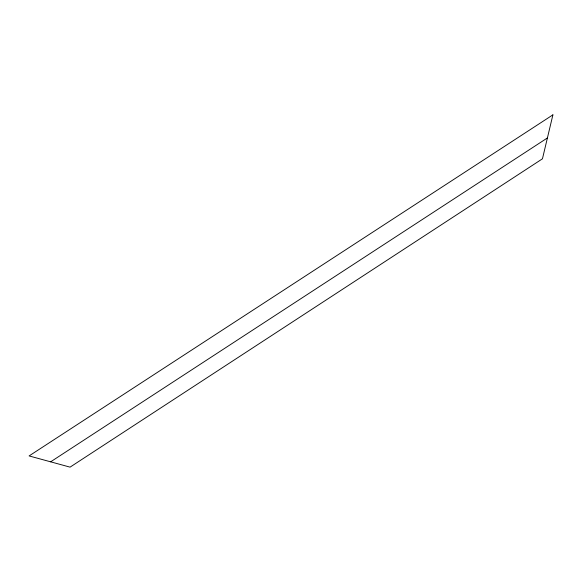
<?xml version="1.0" encoding="UTF-8"?>
<svg xmlns="http://www.w3.org/2000/svg" width="582" height="582" viewBox="0 0 582 582"><rect width="100%" height="100%" fill="white"/><g stroke="black" fill="none" stroke-linecap="round" stroke-linejoin="round"><path stroke-width="0.87" d="M50.641 461.824L547.415 137.949M552.9 114.858L542.453 158.806L70.058 467.142L29.1 455.924L552.9 114.858"/></g></svg>
